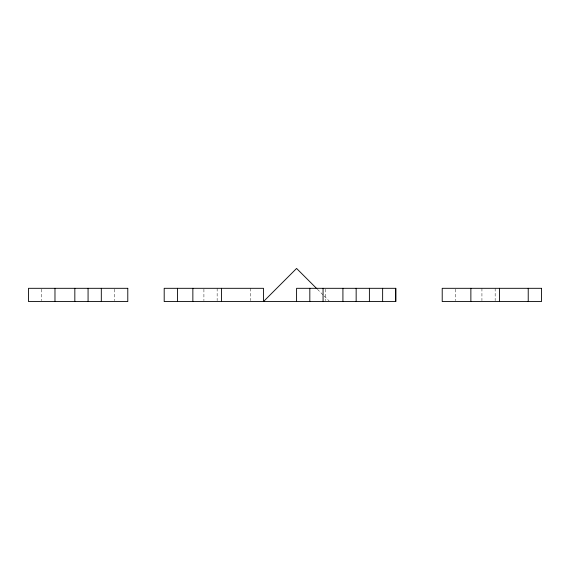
<?xml version="1.0" encoding="UTF-8"?>
<svg xmlns="http://www.w3.org/2000/svg" width="570" height="570" viewBox="0 0 570 570"><rect width="100%" height="100%" fill="white"/><g stroke="black" fill="none" stroke-linecap="round" stroke-linejoin="round"><path stroke-width="0.43" stroke-dasharray="2.85 2.14" d="M317.426 289.289L323.553 295.417M324.166 296.03L329.068 300.939M495.166 288.313L495.166 300.668M481.928 288.313L481.928 300.668M455.451 289.19L455.451 300.668M325.249 289.19L325.249 300.668M250.251 288.313L250.216 300.668M217.149 288.313L217.149 300.668M203.91 289.19L203.91 300.668M114.549 289.19L114.549 300.668M41.738 289.19L41.738 300.668"/><path stroke-width="0.85" d="M316.813 288.677L296.585 268.449L263.49 301.551L263.49 288.313L164.196 288.313L164.196 301.551L395.872 301.551L395.872 288.313L296.585 288.313L296.585 301.551M528.226 288.313L528.226 301.551M499.534 288.313L499.534 301.551M470.87 288.313L470.87 301.551M395.63 288.313L395.63 301.551M382.634 288.313L382.634 301.551M369.396 288.313L369.396 301.551M356.157 288.313L356.157 301.551M342.919 288.313L342.919 301.551M323.062 288.313L323.062 301.551M309.823 288.313L309.823 301.551M221.523 288.313L221.523 301.551M192.859 288.313L192.859 301.551M177.434 288.313L177.434 301.551M101.31 288.313L101.31 301.551M88.072 288.313L88.072 301.551M74.834 288.313L74.834 301.551M54.977 288.313L54.977 301.551M127.787 288.313L28.5 288.313L28.5 301.551L127.787 301.551L127.787 288.313M541.5 288.313L442.213 288.313L442.213 301.551L541.5 301.551L541.5 288.313"/></g></svg>
